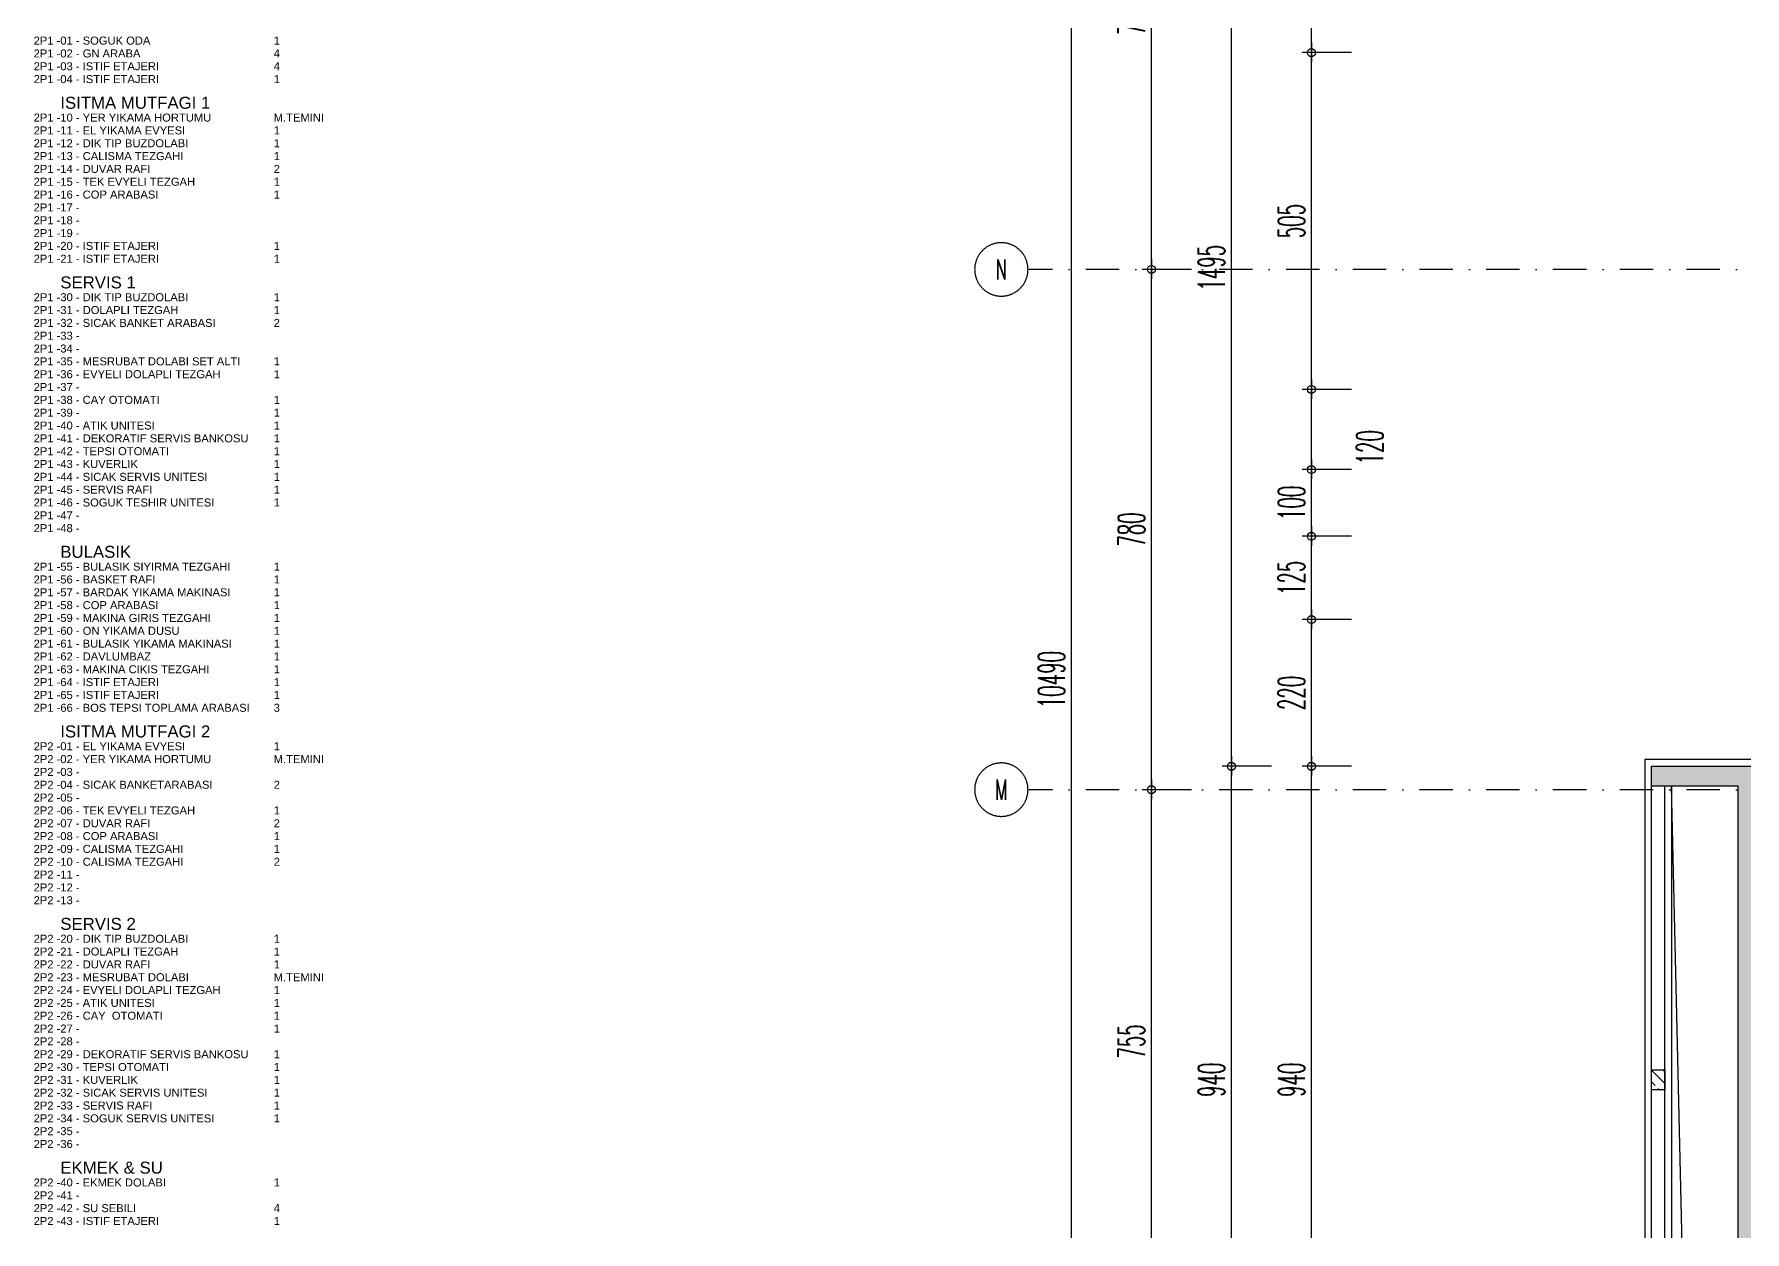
# Model space of a CAD drawing. Header units: millimetres. Extents: x -2755 to 27598, y -1135 to 13405.
# Drawn here: x -2755 to -190, y 6127 to 7923 of the extents above; entities that cross this region are included whole.
import ezdxf
from ezdxf.enums import TextEntityAlignment as Align

# ---------------------------------------------------------------- set-up
doc = ezdxf.new("R2010")
doc.units = ezdxf.units.MM
doc.header["$LTSCALE"] = 100
doc.linetypes.add('DASHDOT2', pattern=[0.5, 0.25, -0.125, 0, -0.125])
doc.layers.add('AKS', color=7, linetype='DASHDOT2', transparency=0.8)
doc.layers.add('AP', color=6, linetype='Continuous', lineweight=15)
doc.layers.add('Y-DUVAR BIMS', color=14, linetype='Continuous', lineweight=25)
for name, color, linetype in [('DUVAR', 7, 'Continuous'), ('GOR', 7, 'Continuous'), ('KOLON', 7, 'Continuous'), ('OLCU DIS', 7, 'Continuous'), ('Rec-mantolamakulerengi', 230, 'Continuous'), ('TARAMA', 7, 'Continuous')]:
    doc.layers.add(name, color=color, linetype=linetype)
doc.styles.add('olcu', font='romans.shx', dxfattribs={"width": 0.5})
doc.styles.get("Standard").update_dxf_attribs({"font": 'arial.ttf'})
doc.dimstyles.new('1-200', dxfattribs={"dimtxt": 40, "dimasz": 2, "dimexe": 0, "dimexo": 0, "dimgap": 10, "dimtad": 1, "dimdec": 4, "dimrnd": 0.1, "dimzin": 9, "dimdsep": 46, "dimtxsty": 'olcu', "dimblk1": 'SOL', "dimblk2": 'SAG', "dimsah": 1, "dimcen": 0, "dimse1": 1, "dimse2": 1, "dimclre": 13, "dimadec": 0, "dimazin": 0, "dimtfac": 1, "dimtdec": 4, "dimtix": 1, "dimtmove": 2, "dimatfit": 2, "dimldrblk": 'SOL', "dimfxl": 0, "dimtolj": 1, "dimarcsym": 0})

# ---------------------------------------------------------------- blocks, each defined once
blk = doc.blocks.new('AKS-D')
at = {"color": 0}
blk.add_circle((0, 0), 0.4, dxfattribs=at)
at = {"color": 0, "style": 'olcu', "width": 0.7}
blk.add_attdef('AKS', text='', height=0.4, dxfattribs=at).set_placement((0, 0), align=Align.MIDDLE_CENTER)
blk = doc.blocks.new('TASIYICI SISTEM (2.KAT)')
at = {"layer": 'TARAMA'}
h = blk.add_hatch(dxfattribs=at)
h.set_pattern_fill('ANSI33', color=253, scale=100)
h.set_pattern_definition([(45, (83461.35, -12320), (-17.6776695, 17.6776695), []), (45, (83479.027, -12320), (-17.6776695, 17.6776695), [12.5, -6.25])])
h.paths.add_polyline_path([(-1920, -5565), (-1850, -5565), (-1850, -5495), (-1920, -5495)])
h.paths.add_polyline_path([(-5635, -7595), (-5575, -7595), (-5575, -7525), (-5635, -7525)])
h.paths.add_polyline_path([(-5935, -6785), (-5935, -6815), (-6050, -6815), (-6050, -6970), (-6080, -6970), (-6080, -6785)])
h.paths.add_polyline_path([(-6080, -7595), (-6020, -7595), (-6020, -7525), (-6080, -7525)])
h.paths.add_polyline_path([(-5640, -6900), (-5570, -6900), (-5570, -6970), (-5640, -6970)])
h.paths.add_polyline_path([(-2235, -5565), (-2175, -5565), (-2175, -5495), (-2235, -5495)])
h.paths.add_polyline_path([(-1540, -5565), (-1470, -5565), (-1470, -5495), (-1540, -5495)])
h.paths.add_polyline_path([(-1540, -6320), (-1470, -6320), (-1470, -6250), (-1540, -6250)])
h.paths.add_polyline_path([(-2240, -6320), (-2170, -6320), (-2170, -6250), (-2240, -6250)])
h.paths.add_polyline_path([(-1540, -6970), (-1470, -6970), (-1470, -6900), (-1540, -6900)])
h.paths.add_polyline_path([(-1510, -7595), (-1470, -7595), (-1470, -7420), (-1510, -7420)])
h.paths.add_polyline_path([(-2220, -7595), (-2190, -7595), (-2190, -6900), (-2220, -6900)])
h.paths.add_polyline_path([(-3090, -6320), (-3020, -6320), (-3020, -6250), (-3090, -6250)])
h.paths.add_polyline_path([(-3940, -6320), (-3870, -6320), (-3870, -6250), (-3940, -6250)])
h.paths.add_polyline_path([(-4790, -6320), (-4720, -6320), (-4720, -6250), (-4790, -6250)])
h.paths.add_polyline_path([(-3090, -6970), (-3020, -6970), (-3020, -6900), (-3090, -6900)])
h.paths.add_polyline_path([(-3940, -6970), (-3870, -6970), (-3870, -6900), (-3940, -6900)])
h.paths.add_polyline_path([(-4790, -6970), (-4720, -6970), (-4720, -6900), (-4790, -6900)])
h.paths.add_polyline_path([(-3085, -7595), (-3025, -7595), (-3025, -7525), (-3085, -7525)])
h.paths.add_polyline_path([(-3935, -7595), (-3875, -7595), (-3875, -7525), (-3935, -7525)])
h.paths.add_polyline_path([(-4785, -7595), (-4725, -7595), (-4725, -7525), (-4785, -7525)])
h.paths.add_polyline_path([(-3085, -5565), (-3025, -5565), (-3025, -5495), (-3085, -5495)])
h.paths.add_polyline_path([(-3935, -5565), (-3875, -5565), (-3875, -5495), (-3935, -5495)])
h.paths.add_polyline_path([(-4785, -5565), (-4725, -5565), (-4725, -5495), (-4785, -5495)])
h.paths.add_polyline_path([(-6210, -5495), (-5590, -5495), (-5590, -6435), (-5795, -6435), (-5795, -6405), (-5620, -6405), (-5620, -5525), (-6050, -5525), (-6050, -6405), (-5935, -6405), (-5935, -6435), (-6210, -6435), (-6210, -6405), (-6080, -6405), (-6080, -5525), (-6210, -5525)])
h.paths.add_polyline_path([(-500, -6970), (-430, -6970), (-430, -6900), (-500, -6900)])
h.paths.add_polyline_path([(-890, -7315), (-820, -7315), (-820, -7245), (-890, -7245)])
h.paths.add_polyline_path([(-245, -6320), (-175, -6320), (-175, -6250), (-245, -6250)])
h.paths.add_polyline_path([(-890, -6320), (-820, -6320), (-820, -6250), (-890, -6250)])
h.paths.add_polyline_path([(-890, -6970), (-820, -6970), (-820, -6900), (-890, -6900)])
h.paths.add_polyline_path([(-1600, -4475), (-1890, -4475), (-1890, -4715), (-1470, -4715), (-1470, -4745), (-1920, -4745), (-1920, -4445), (-1600, -4445)])
h.paths.add_polyline_path([(-755, -4715), (-1005, -4715), (-1005, -4755), (-755, -4755)])
h.paths.add_polyline_path([(-755, -5525), (-1005, -5525), (-1005, -5565), (-755, -5565)])
h.paths.add_polyline_path([(-135, -5835), (-135, -5565), (-405, -5565), (-405, -5245), (-375, -5245), (-375, -5535), (-135, -5535), (-135, -4415), (-105, -4415), (-105, -5865), (-205, -5865), (-205, -5835)])
at = {"layer": 'AKS', "color": 14, "ltscale": 2}
for p, q in [((16415, -4750), (-7145, -4750)), ((16415, -5530), (-7145, -5530))]:
    blk.add_line(p, q, dxfattribs=at)
at = {"layer": 'GOR', "color": 6}
blk.add_lwpolyline([(-6180, -6405), (-6080, -6405), (-6080, -5525), (-6180, -5525)], close=True, dxfattribs=at)
blk.add_lwpolyline([(-6080, -6405), (-6160, -6385), (-6180, -5525)], dxfattribs=at)
at = {"layer": 'KOLON', "color": 4, "ltscale": 5}
blk.add_lwpolyline([(-6210, -5495), (-5590, -5495), (-5590, -6435), (-5795, -6435), (-5795, -6405), (-5620, -6405), (-5620, -5525), (-6050, -5525), (-6050, -6405), (-5935, -6405), (-5935, -6435), (-6210, -6435), (-6210, -6405), (-6080, -6405), (-6080, -5525), (-6210, -5525)], close=True, dxfattribs=at)
at = {"layer": 'Y-DUVAR BIMS'}
for p, q in [((-6210, -6405), (-6210, -5525)), ((-6190, -6405), (-6190, -5525))]:
    blk.add_line(p, q, dxfattribs=at)
at = {"layer": 'AKS', "color": 14, "ltscale": 2}
ref = blk.add_blockref('AKS-D', (-7185, -4750), dxfattribs=dict(at, xscale=-100, yscale=100, zscale=100, rotation=359.9999999999998))
ref.add_attrib('AKS', 'N', dxfattribs={"layer": '0', "color": 0, "height": 30, "style": 'olcu', "width": 0.6}).set_placement((-7185, -4750), align=Align.MIDDLE_CENTER)
ref.add_attrib('AKS', 'N', dxfattribs={"layer": '0', "color": 0, "height": 30, "style": 'olcu', "width": 0.6}).set_placement((-7185, -4750), align=Align.MIDDLE_CENTER)
ref = blk.add_blockref('AKS-D', (-7185, -5530), dxfattribs=dict(at, xscale=-100, yscale=100, zscale=100, rotation=359.9999999999998))
ref.add_attrib('AKS', 'M', dxfattribs={"layer": '0', "color": 0, "height": 30, "style": 'olcu', "width": 0.6}).set_placement((-7185, -5530), align=Align.MIDDLE_CENTER)
ref.add_attrib('AKS', 'M', dxfattribs={"layer": '0', "color": 0, "height": 30, "style": 'olcu', "width": 0.6}).set_placement((-7185, -5530), align=Align.MIDDLE_CENTER)
blk = doc.blocks.new('20-30 hatil')
at = {"layer": 'TARAMA'}
h = blk.add_hatch(dxfattribs=at)
h.set_pattern_fill('ANSI33', color=253, scale=100)
h.set_pattern_definition([(45, (-14230.717, 46.517), (-17.67767, 17.67767), []), (45, (-14213.04, 46.517), (-17.67767, 17.67767), [12.5, -6.25])])
h.paths.add_polyline_path([(-15, 20), (-15, 0), (15, 0), (15, 20)])
at = {"color": 0}
blk.add_lwpolyline([(-15, 20), (15, 20), (15, 0), (-15, 0), (-15, 20)], dxfattribs=at)
blk = doc.blocks.new('DIS CEPHE_KAT2')
at = {"layer": 'Rec-mantolamakulerengi'}
blk.add_lwpolyline([(290, 6825), (290, 6835), (-340, 6835), (-340, 5875), (-97, 5875)], dxfattribs=at)
at = {"layer": 'KOLON', "color": 4, "rotation": 270}
blk.add_blockref('20-30 hatil', (-330, 6355), dxfattribs=at)
blk = doc.blocks.new('SOL')
at = {"color": 0}
for p, q in [((0, 30), (0, -7)), ((7.6, 0), (-7, 0))]:
    blk.add_line(p, q, dxfattribs=at)
blk.add_circle((0, 0), 3, dxfattribs=at)
blk = doc.blocks.new('SAG')
at = {"color": 0}
for p, q in [((7.6, 0), (-7, 0)), ((0, -30), (0, 7))]:
    blk.add_line(p, q, dxfattribs=at)
blk.add_circle((0, 0), 3, dxfattribs=at)
blk = doc.blocks.new('*D180')
at = {"layer": 'OLCU DIS', "color": 0, "lineweight": -2, "transparency": 16777216}
blk.add_line((-328, 13135), (19098, 13135), dxfattribs=at)
at = {"layer": 'OLCU DIS', "color": 0, "lineweight": -2, "transparency": 16777216, "xscale": 2, "yscale": 2, "zscale": 2, "rotation": 180}
blk.add_blockref('SOL', (-330, 13135), dxfattribs=at)
at = {"layer": 'OLCU DIS', "color": 0, "lineweight": -2, "transparency": 16777216, "xscale": 2, "yscale": 2, "zscale": 2}
blk.add_blockref('SAG', (19100, 13135), dxfattribs=at)
at = {"layer": 'OLCU DIS', "color": 0, "transparency": 16777216, "insert": (9385, 13165), "char_height": 40, "attachment_point": 5, "style": 'olcu'}
blk.add_mtext('\\A1;19430', dxfattribs=at)
blk = doc.blocks.new('_Open30')
at = {"color": 0, "linetype": 'ByBlock', "lineweight": -2}
for p, q in [((-1, 0.3), (0, 0)), ((0, 0), (-1, -0.3)), ((0, 0), (-1, 0))]:
    blk.add_line(p, q, dxfattribs=at)
blk = doc.blocks.new('*D181')
at = {"layer": 'OLCU DIS', "color": 0, "lineweight": -2, "transparency": 16777216}
blk.add_line((-328, 13015), (-167, 13015), dxfattribs=at)
at = {"layer": 'OLCU DIS', "color": 0, "lineweight": -2, "transparency": 16777216, "xscale": 2, "yscale": 2, "zscale": 2, "rotation": 180}
blk.add_blockref('SOL', (-330, 13015), dxfattribs=at)
at = {"layer": 'OLCU DIS', "color": 0, "lineweight": -2, "transparency": 16777216, "xscale": 2, "yscale": 2, "zscale": 2}
blk.add_blockref('SAG', (-165, 13015), dxfattribs=at)
at = {"layer": 'OLCU DIS', "color": 0, "transparency": 16777216, "insert": (-247.5, 13045), "char_height": 40, "attachment_point": 5, "style": 'olcu'}
blk.add_mtext('\\A1;165', dxfattribs=at)
blk = doc.blocks.new('*D215')
at = {"layer": 'OLCU DIS', "color": 0, "lineweight": -2, "transparency": 16777216}
blk.add_line((-328, 12895), (3713, 12895), dxfattribs=at)
at = {"layer": 'OLCU DIS', "color": 0, "lineweight": -2, "transparency": 16777216, "xscale": 2, "yscale": 2, "zscale": 2, "rotation": 180}
blk.add_blockref('SOL', (-330, 12895), dxfattribs=at)
at = {"layer": 'OLCU DIS', "color": 0, "lineweight": -2, "transparency": 16777216, "xscale": 2, "yscale": 2, "zscale": 2}
blk.add_blockref('SAG', (3715, 12895), dxfattribs=at)
at = {"layer": 'OLCU DIS', "color": 0, "transparency": 16777216, "insert": (1692.5, 12925), "char_height": 40, "attachment_point": 5, "style": 'olcu'}
blk.add_mtext('\\A1;4045', dxfattribs=at)
blk = doc.blocks.new('*D223')
at = {"layer": 'OLCU DIS', "color": 0, "lineweight": -2, "transparency": 16777216}
blk.add_line((-328, 12775), (288, 12775), dxfattribs=at)
at = {"layer": 'OLCU DIS', "color": 0, "lineweight": -2, "transparency": 16777216, "xscale": 2, "yscale": 2, "zscale": 2, "rotation": 180}
blk.add_blockref('SOL', (-330, 12775), dxfattribs=at)
at = {"layer": 'OLCU DIS', "color": 0, "lineweight": -2, "transparency": 16777216, "xscale": 2, "yscale": 2, "zscale": 2}
blk.add_blockref('SAG', (290, 12775), dxfattribs=at)
at = {"layer": 'OLCU DIS', "color": 0, "transparency": 16777216, "insert": (-20, 12805), "char_height": 40, "attachment_point": 5, "style": 'olcu'}
blk.add_mtext('\\A1;620', dxfattribs=at)
blk = doc.blocks.new('*D236')
at = {"layer": 'OLCU DIS', "color": 0, "lineweight": -2, "transparency": 16777216}
blk.add_line((-1200, 1712), (-1200, 12198), dxfattribs=at)
at = {"layer": 'OLCU DIS', "color": 0, "lineweight": -2, "transparency": 16777216, "xscale": 2, "yscale": 2, "zscale": 2}
for name, p, rotation in [('SAG', (-1200, 12200), 90), ('SOL', (-1200, 1710), 270)]:
    blk.add_blockref(name, p, dxfattribs=dict(at, rotation=rotation))
at = {"layer": 'OLCU DIS', "color": 0, "transparency": 16777216, "insert": (-1230, 6955), "char_height": 40, "attachment_point": 5, "rotation": 90, "style": 'olcu'}
blk.add_mtext('\\A1;10490', dxfattribs=at)
blk = doc.blocks.new('*D239')
at = {"layer": 'OLCU DIS', "color": 0, "lineweight": -2, "transparency": 16777216}
blk.add_line((-960, 5887), (-960, 6823), dxfattribs=at)
at = {"layer": 'OLCU DIS', "color": 0, "lineweight": -2, "transparency": 16777216, "xscale": 2, "yscale": 2, "zscale": 2}
for name, p, rotation in [('SAG', (-960, 6825), 90), ('SOL', (-960, 5885), 270)]:
    blk.add_blockref(name, p, dxfattribs=dict(at, rotation=rotation))
at = {"layer": 'OLCU DIS', "color": 0, "transparency": 16777216, "insert": (-990, 6355), "char_height": 40, "attachment_point": 5, "rotation": 90, "style": 'olcu'}
blk.add_mtext('\\A1;940', dxfattribs=at)
blk = doc.blocks.new('*D240')
at = {"layer": 'OLCU DIS', "color": 0, "lineweight": -2, "transparency": 16777216}
blk.add_line((-960, 6827), (-960, 8318), dxfattribs=at)
at = {"layer": 'OLCU DIS', "color": 0, "lineweight": -2, "transparency": 16777216, "xscale": 2, "yscale": 2, "zscale": 2}
for name, p, rotation in [('SAG', (-960, 8320), 90), ('SOL', (-960, 6825), 270)]:
    blk.add_blockref(name, p, dxfattribs=dict(at, rotation=rotation))
at = {"layer": 'OLCU DIS', "color": 0, "transparency": 16777216, "insert": (-990, 7572.5), "char_height": 40, "attachment_point": 5, "rotation": 90, "style": 'olcu'}
blk.add_mtext('\\A1;1495', dxfattribs=at)
blk = doc.blocks.new('*D251')
at = {"layer": 'OLCU DIS', "color": 0, "lineweight": -2, "transparency": 16777216}
blk.add_line((-1080, 6037), (-1080, 6788), dxfattribs=at)
at = {"layer": 'OLCU DIS', "color": 0, "lineweight": -2, "transparency": 16777216, "xscale": 2, "yscale": 2, "zscale": 2}
for name, p, rotation in [('SAG', (-1080, 6790), 90), ('SOL', (-1080, 6035), 270)]:
    blk.add_blockref(name, p, dxfattribs=dict(at, rotation=rotation))
at = {"layer": 'OLCU DIS', "color": 0, "transparency": 16777216, "insert": (-1110, 6412.5), "char_height": 40, "attachment_point": 5, "rotation": 90, "style": 'olcu'}
blk.add_mtext('\\A1;755', dxfattribs=at)
blk = doc.blocks.new('*D252')
at = {"layer": 'OLCU DIS', "color": 0, "lineweight": -2, "transparency": 16777216}
blk.add_line((-1080, 6792), (-1080, 7568), dxfattribs=at)
at = {"layer": 'OLCU DIS', "color": 0, "lineweight": -2, "transparency": 16777216, "xscale": 2, "yscale": 2, "zscale": 2}
for name, p, rotation in [('SAG', (-1080, 7570), 90), ('SOL', (-1080, 6790), 270)]:
    blk.add_blockref(name, p, dxfattribs=dict(at, rotation=rotation))
at = {"layer": 'OLCU DIS', "color": 0, "transparency": 16777216, "insert": (-1110, 7180), "char_height": 40, "attachment_point": 5, "rotation": 90, "style": 'olcu'}
blk.add_mtext('\\A1;780', dxfattribs=at)
blk = doc.blocks.new('*D253')
at = {"layer": 'OLCU DIS', "color": 0, "lineweight": -2, "transparency": 16777216}
blk.add_line((-1080, 7572), (-1080, 8323), dxfattribs=at)
at = {"layer": 'OLCU DIS', "color": 0, "lineweight": -2, "transparency": 16777216, "xscale": 2, "yscale": 2, "zscale": 2}
for name, p, rotation in [('SAG', (-1080, 8325), 90), ('SOL', (-1080, 7570), 270)]:
    blk.add_blockref(name, p, dxfattribs=dict(at, rotation=rotation))
at = {"layer": 'OLCU DIS', "color": 0, "transparency": 16777216, "insert": (-1110, 7947.5), "char_height": 40, "attachment_point": 5, "rotation": 90, "style": 'olcu'}
blk.add_mtext('\\A1;755', dxfattribs=at)
blk = doc.blocks.new('*D265')
at = {"layer": 'OLCU DIS', "color": 0, "lineweight": -2, "transparency": 16777216}
blk.add_line((-840, 5887), (-840, 6823), dxfattribs=at)
at = {"layer": 'OLCU DIS', "color": 0, "lineweight": -2, "transparency": 16777216, "xscale": 2, "yscale": 2, "zscale": 2}
for name, p, rotation in [('SAG', (-840, 6825), 90), ('SOL', (-840, 5885), 270)]:
    blk.add_blockref(name, p, dxfattribs=dict(at, rotation=rotation))
at = {"layer": 'OLCU DIS', "color": 0, "transparency": 16777216, "insert": (-870, 6355), "char_height": 40, "attachment_point": 5, "rotation": 90, "style": 'olcu'}
blk.add_mtext('\\A1;940', dxfattribs=at)
blk = doc.blocks.new('*D266')
at = {"layer": 'OLCU DIS', "color": 0, "lineweight": -2, "transparency": 16777216}
blk.add_line((-840, 6827), (-840, 7043), dxfattribs=at)
at = {"layer": 'OLCU DIS', "color": 0, "lineweight": -2, "transparency": 16777216, "xscale": 2, "yscale": 2, "zscale": 2}
for name, p, rotation in [('SAG', (-840, 7045), 90), ('SOL', (-840, 6825), 270)]:
    blk.add_blockref(name, p, dxfattribs=dict(at, rotation=rotation))
at = {"layer": 'OLCU DIS', "color": 0, "transparency": 16777216, "insert": (-870, 6935), "char_height": 40, "attachment_point": 5, "rotation": 90, "style": 'olcu'}
blk.add_mtext('\\A1;220', dxfattribs=at)
blk = doc.blocks.new('*D267')
at = {"layer": 'OLCU DIS', "color": 0, "lineweight": -2, "transparency": 16777216}
blk.add_line((-840, 7047), (-840, 7168), dxfattribs=at)
at = {"layer": 'OLCU DIS', "color": 0, "lineweight": -2, "transparency": 16777216, "xscale": 2, "yscale": 2, "zscale": 2}
for name, p, rotation in [('SAG', (-840, 7170), 90), ('SOL', (-840, 7045), 270)]:
    blk.add_blockref(name, p, dxfattribs=dict(at, rotation=rotation))
at = {"layer": 'OLCU DIS', "color": 0, "transparency": 16777216, "insert": (-870, 7107.5), "char_height": 40, "attachment_point": 5, "rotation": 90, "style": 'olcu'}
blk.add_mtext('\\A1;125', dxfattribs=at)
blk = doc.blocks.new('*D268')
at = {"layer": 'OLCU DIS', "color": 0, "lineweight": -2, "transparency": 16777216}
blk.add_line((-840, 7172), (-840, 7268), dxfattribs=at)
at = {"layer": 'OLCU DIS', "color": 0, "lineweight": -2, "transparency": 16777216, "xscale": 2, "yscale": 2, "zscale": 2}
for name, p, rotation in [('SAG', (-840, 7270), 90), ('SOL', (-840, 7170), 270)]:
    blk.add_blockref(name, p, dxfattribs=dict(at, rotation=rotation))
at = {"layer": 'OLCU DIS', "color": 0, "transparency": 16777216, "insert": (-870, 7220), "char_height": 40, "attachment_point": 5, "rotation": 90, "style": 'olcu'}
blk.add_mtext('\\A1;100', dxfattribs=at)
blk = doc.blocks.new('*D269')
at = {"layer": 'OLCU DIS', "color": 0, "lineweight": -2, "transparency": 16777216}
blk.add_line((-840, 7272), (-840, 7388), dxfattribs=at)
at = {"layer": 'OLCU DIS', "color": 0, "lineweight": -2, "transparency": 16777216, "xscale": 2, "yscale": 2, "zscale": 2}
for name, p, rotation in [('SAG', (-840, 7390), 90), ('SOL', (-840, 7270), 270)]:
    blk.add_blockref(name, p, dxfattribs=dict(at, rotation=rotation))
at = {"layer": 'OLCU DIS', "color": 0, "transparency": 16777216, "insert": (-752.2, 7303.4), "char_height": 40, "attachment_point": 5, "rotation": 90, "style": 'olcu'}
blk.add_mtext('\\A1;120', dxfattribs=at)
blk = doc.blocks.new('*D270')
at = {"layer": 'OLCU DIS', "color": 0, "lineweight": -2, "transparency": 16777216}
blk.add_line((-840, 7392), (-840, 7893), dxfattribs=at)
at = {"layer": 'OLCU DIS', "color": 0, "lineweight": -2, "transparency": 16777216, "xscale": 2, "yscale": 2, "zscale": 2}
for name, p, rotation in [('SAG', (-840, 7895), 90), ('SOL', (-840, 7390), 270)]:
    blk.add_blockref(name, p, dxfattribs=dict(at, rotation=rotation))
at = {"layer": 'OLCU DIS', "color": 0, "transparency": 16777216, "insert": (-870, 7642.5), "char_height": 40, "attachment_point": 5, "rotation": 90, "style": 'olcu'}
blk.add_mtext('\\A1;505', dxfattribs=at)
blk = doc.blocks.new('*D271')
at = {"layer": 'OLCU DIS', "color": 0, "lineweight": -2, "transparency": 16777216}
blk.add_line((-840, 7897), (-840, 8013), dxfattribs=at)
at = {"layer": 'OLCU DIS', "color": 0, "lineweight": -2, "transparency": 16777216, "xscale": 2, "yscale": 2, "zscale": 2}
for name, p, rotation in [('SAG', (-840, 8015), 90), ('SOL', (-840, 7895), 270)]:
    blk.add_blockref(name, p, dxfattribs=dict(at, rotation=rotation))
at = {"layer": 'OLCU DIS', "color": 0, "transparency": 16777216, "insert": (-870, 7955), "char_height": 40, "attachment_point": 5, "rotation": 90, "style": 'olcu'}
blk.add_mtext('\\A1;120', dxfattribs=at)

msp = doc.modelspace()

# ---------------------------------------------------------------- block references
at = {"layer": 'DUVAR'}
msp.add_blockref('DIS CEPHE_KAT2', (0, 0), dxfattribs=at)
at = {"layer": 'KOLON', "color": 4}
msp.add_blockref('TASIYICI SISTEM (2.KAT)', (5880, 12320.00009), dxfattribs=at)

# ---------------------------------------------------------------- texts
at = {"layer": 'AP'}
for s, p in [('2P1 - ', (-2756.18413, 7907.04863)), ('01 - SOGUK ODA', (-2716.18413, 7907.04863)), ('1', (-2396.18413, 7907.04863)), ('2P1 - ', (-2756.18413, 7887.81262)), ('2P1 - ', (-2756.18413, 7868.5766)), ('02 - GN ARABA', (-2716.18413, 7887.81262)), ('03 - ISTIF ETAJERI', (-2716.18413, 7868.5766)), ('4', (-2396.18413, 7887.81262)), ('4', (-2396.18413, 7868.5766)), ('2P1 - ', (-2756.18413, 7849.34058)), ('04 - ISTIF ETAJERI', (-2716.18413, 7849.34058)), ('1', (-2396.18413, 7849.34058)), ('2P1 - ', (-2756.18413, 7791.63254)), ('10 - YER YIKAMA HORTUMU', (-2716.18413, 7791.63254)), ('M.TEMINI', (-2396.18413, 7791.63254)), ('2P1 - ', (-2756.18413, 7772.39652)), ('11 - EL YIKAMA EVYESI', (-2716.18413, 7772.39652)), ('1', (-2396.18413, 7772.39652)), ('2P1 - ', (-2756.18413, 7753.1605)), ('12 - DIK TIP BUZDOLABI', (-2716.18413, 7753.1605)), ('1', (-2396.18413, 7753.1605)), ('2P1 - ', (-2756.18413, 7733.92449)), ('2P1 - ', (-2756.18413, 7714.68847)), ('13 - CALISMA TEZGAHI', (-2716.18413, 7733.92449)), ('14 - DUVAR RAFI', (-2716.18413, 7714.68847)), ('2', (-2396.18413, 7714.68847)), ('1', (-2396.18413, 7733.92449)), ('2P1 - ', (-2756.18413, 7695.45245)), ('15 - TEK EVYELI TEZGAH', (-2716.18413, 7695.45245)), ('1', (-2396.18413, 7695.45245)), ('2P1 - ', (-2756.18413, 7676.21644)), ('16 - COP ARABASI', (-2716.18413, 7676.21644)), ('1', (-2396.18413, 7676.21644)), ('2P1 - ', (-2756.18413, 7656.98042)), ('2P1 - ', (-2756.18413, 7637.7444)), ('17 -', (-2716.18413, 7656.98042)), ('18 -', (-2716.18413, 7637.7444)), ('2P1 - ', (-2756.18413, 7618.50839)), ('19 - ', (-2716.18413, 7618.50839)), ('2P1 - ', (-2756.18413, 7599.27237)), ('20 - ISTIF ETAJERI', (-2716.18413, 7599.27237)), ('1', (-2396.18413, 7599.27237)), ('2P1 - ', (-2756.18413, 7580.03635)), ('21 - ISTIF ETAJERI', (-2716.18413, 7580.03635)), ('1', (-2396.18413, 7580.03635)), ('2P1 - ', (-2756.18413, 7522.32831)), ('30 - DIK TIP BUZDOLABI', (-2716.18413, 7522.32831)), ('1', (-2396.18413, 7522.32831)), ('2P1 - ', (-2756.18413, 7503.09229)), ('2P1 - ', (-2756.18413, 7483.85627)), ('31 - DOLAPLI TEZGAH', (-2716.18413, 7503.09229)), ('32 - SICAK BANKET ARABASI', (-2716.18413, 7483.85627)), ('2', (-2396.18413, 7483.85627)), ('1', (-2396.18413, 7503.09229)), ('2P1 - ', (-2756.18413, 7464.62026)), ('33 - ', (-2716.18413, 7464.62026)), ('2P1 - ', (-2756.18413, 7445.38424)), ('34 - ', (-2716.18413, 7445.38424)), ('2P1 - ', (-2756.18413, 7426.14822)), ('2P1 - ', (-2756.18413, 7406.91221)), ('35 - MESRUBAT DOLABI SET ALTI', (-2716.18413, 7426.14822)), ('36 - EVYELI DOLAPLI TEZGAH', (-2716.18413, 7406.91221)), ('1', (-2396.18413, 7426.14822)), ('1', (-2396.18413, 7406.91221)), ('2P1 - ', (-2756.18413, 7387.67619)), ('37 - ', (-2716.18413, 7387.67619)), ('2P1 - ', (-2756.18413, 7368.44017)), ('38 - CAY OTOMATI', (-2716.18413, 7368.44017)), ('1', (-2396.18413, 7368.44017)), ('2P1 - ', (-2756.18413, 7349.20416)), ('2P1 - ', (-2756.18413, 7329.96814)), ('40 - ATIK UNITESI', (-2716.18413, 7329.96814)), ('39 - ', (-2716.18413, 7349.20416)), ('1', (-2396.18413, 7349.20416)), ('1', (-2396.18413, 7329.96814)), ('2P1 - ', (-2756.18413, 7310.73213)), ('41 - DEKORATIF SERVIS BANKOSU', (-2716.18413, 7310.73213)), ('1', (-2396.18413, 7310.73213)), ('2P1 - ', (-2756.18413, 7291.49611)), ('42 - TEPSI OTOMATI', (-2716.18413, 7291.49611)), ('1', (-2396.18413, 7291.49611)), ('2P1 - ', (-2756.18413, 7272.26009)), ('2P1 - ', (-2756.18413, 7253.02408)), ('43 - KUVERLIK', (-2716.18413, 7272.26009)), ('44 - SICAK SERVIS UNITESI', (-2716.18413, 7253.02408)), ('1', (-2396.18413, 7272.26009)), ('1', (-2396.18413, 7253.02408)), ('2P1 - ', (-2756.18413, 7233.78806)), ('45 - SERVIS RAFI', (-2716.18413, 7233.78806)), ('1', (-2396.18413, 7233.78806)), ('2P1 - ', (-2756.18413, 7214.55204)), ('46 - SOGUK TESHIR UNITESI', (-2716.18413, 7214.55204)), ('1', (-2396.18413, 7214.55204)), ('2P1 - ', (-2756.18413, 7195.31603)), ('2P1 - ', (-2756.18413, 7176.08001)), ('47 - ', (-2716.18413, 7195.31603)), ('48 -', (-2716.18413, 7176.08001)), ('2P1 - ', (-2756.18413, 7118.37196)), ('2P1 - ', (-2756.18413, 7099.13595)), ('55 - BULASIK SIYIRMA TEZGAHI', (-2716.18413, 7118.37196)), ('56 - BASKET RAFI', (-2716.18413, 7099.13595)), ('1', (-2396.18413, 7118.37196)), ('1', (-2396.18413, 7099.13595)), ('2P1 - ', (-2756.18413, 7079.89993)), ('57 - BARDAK YIKAMA MAKINASI', (-2716.18413, 7079.89993)), ('1', (-2396.18413, 7079.89993)), ('2P1 - ', (-2756.18413, 7060.66391)), ('58 - COP ARABASI', (-2716.18413, 7060.66391)), ('1', (-2396.18413, 7060.66391)), ('2P1 - ', (-2756.18413, 7041.4279)), ('2P1 - ', (-2756.18413, 7022.19188)), ('59 - MAKINA GIRIS TEZGAHI', (-2716.18413, 7041.4279)), ('60 - ON YIKAMA DUSU', (-2716.18413, 7022.19188)), ('1', (-2396.18413, 7041.4279)), ('1', (-2396.18413, 7022.19188)), ('2P1 - ', (-2756.18413, 7002.95586)), ('61 - BULASIK YIKAMA MAKINASI', (-2716.18413, 7002.95586)), ('1', (-2396.18413, 7002.95586)), ('2P1 - ', (-2756.18413, 6983.71985)), ('62 - DAVLUMBAZ', (-2716.18413, 6983.71985)), ('1', (-2396.18413, 6983.71985)), ('2P1 - ', (-2756.18413, 6964.48383)), ('2P1 - ', (-2756.18413, 6945.24781)), ('63 - MAKINA CIKIS TEZGAHI', (-2716.18413, 6964.48383)), ('64 - ISTIF ETAJERI', (-2716.18413, 6945.24781)), ('1', (-2396.18413, 6964.48383)), ('1', (-2396.18413, 6945.24781)), ('2P1 - ', (-2756.18413, 6926.0118)), ('65 - ISTIF ETAJERI', (-2716.18413, 6926.0118)), ('1', (-2396.18413, 6926.0118)), ('2P1 - ', (-2756.18413, 6906.77578)), ('66 - BOS TEPSI TOPLAMA ARABASI', (-2716.18413, 6906.77578)), ('3', (-2396.18413, 6906.77578)), ('2P2 - ', (-2756.18413, 6849.06773)), ('01 - EL YIKAMA EVYESI', (-2716.18413, 6849.06773)), ('1', (-2396.18413, 6849.06773)), ('2P2 - ', (-2756.18413, 6829.83172)), ('02 - YER YIKAMA HORTUMU', (-2716.18413, 6829.83172)), ('M.TEMINI', (-2396.18413, 6829.83172)), ('2P2 - ', (-2756.18413, 6810.5957)), ('2P2 - ', (-2756.18413, 6791.35968)), ('03 - ', (-2716.18413, 6810.5957)), ('04 - SICAK BANKETARABASI', (-2716.18413, 6791.35968)), ('2', (-2396.18413, 6791.35968)), ('2P2 - ', (-2756.18413, 6772.12367)), ('05 -', (-2716.18413, 6772.12367)), ('2P2 - ', (-2756.18413, 6752.88765)), ('06 - TEK EVYELI TEZGAH', (-2716.18413, 6752.88765)), ('1', (-2396.18413, 6752.88765)), ('2P2 - ', (-2756.18413, 6733.65163)), ('2P2 - ', (-2756.18413, 6714.41562)), ('07 - DUVAR RAFI', (-2716.18413, 6733.65163)), ('08 - COP ARABASI', (-2716.18413, 6714.41562)), ('2', (-2396.18413, 6733.65163)), ('1', (-2396.18413, 6714.41562)), ('2P2 - ', (-2756.18413, 6695.1796)), ('09 - CALISMA TEZGAHI', (-2716.18413, 6695.1796)), ('1', (-2396.18413, 6695.1796)), ('2P2 - ', (-2756.18413, 6675.94359)), ('10 - CALISMA TEZGAHI', (-2716.18413, 6675.94359)), ('2', (-2396.18413, 6675.94359)), ('2P2 - ', (-2756.18413, 6656.70757)), ('2P2 - ', (-2756.18413, 6637.47155)), ('11 - ', (-2716.18413, 6656.70757)), ('12 - ', (-2716.18413, 6637.47155)), ('2P2 - ', (-2756.18413, 6618.23554)), ('13 - ', (-2716.18413, 6618.23554)), ('2P2 - ', (-2756.18413, 6560.52749)), ('20 - DIK TIP BUZDOLABI', (-2716.18413, 6560.52749)), ('1', (-2396.18413, 6560.52749)), ('2P2 - ', (-2756.18413, 6541.29147)), ('21 - DOLAPLI TEZGAH', (-2716.18413, 6541.29147)), ('1', (-2396.18413, 6541.29147)), ('2P2 - ', (-2756.18413, 6522.05545)), ('22 - DUVAR RAFI', (-2716.18413, 6522.05545)), ('1', (-2396.18413, 6522.05545)), ('2P2 - ', (-2756.18413, 6502.81944)), ('2P2 - ', (-2756.18413, 6483.58342)), ('23 - MESRUBAT DOLABI', (-2716.18413, 6502.81944)), ('24 - EVYELI DOLAPLI TEZGAH', (-2716.18413, 6483.58342)), ('1', (-2396.18413, 6483.58342)), ('M.TEMINI', (-2396.18413, 6502.81944)), ('2P2 - ', (-2756.18413, 6464.34741)), ('25 - ATIK UNITESI', (-2716.18413, 6464.34741)), ('1', (-2396.18413, 6464.34741)), ('2P2 - ', (-2756.18413, 6445.11139)), ('26 - CAY  OTOMATI', (-2716.18413, 6445.11139)), ('1', (-2396.18413, 6445.11139)), ('2P2 - ', (-2756.18413, 6425.87537)), ('2P2 - ', (-2756.18413, 6406.63936)), ('27 - ', (-2716.18413, 6425.87537)), ('28 -', (-2716.18413, 6406.63936)), ('1', (-2396.18413, 6425.87537)), ('2P2 - ', (-2756.18413, 6387.40334)), ('29 - DEKORATIF SERVIS BANKOSU', (-2716.18413, 6387.40334)), ('1', (-2396.18413, 6387.40334)), ('2P2 - ', (-2756.18413, 6368.16732)), ('30 - TEPSI OTOMATI', (-2716.18413, 6368.16732)), ('1', (-2396.18413, 6368.16732)), ('2P2 - ', (-2756.18413, 6348.93131)), ('2P2 - ', (-2756.18413, 6329.69529)), ('31 - KUVERLIK', (-2716.18413, 6348.93131)), ('32 - SICAK SERVIS UNITESI', (-2716.18413, 6329.69529)), ('1', (-2396.18413, 6348.93131)), ('1', (-2396.18413, 6329.69529)), ('2P2 - ', (-2756.18413, 6310.45927)), ('33 - SERVIS RAFI', (-2716.18413, 6310.45927)), ('1', (-2396.18413, 6310.45927)), ('2P2 - ', (-2756.18413, 6291.22326)), ('34 - SOGUK SERVIS UNITESI', (-2716.18413, 6291.22326)), ('1', (-2396.18413, 6291.22326)), ('2P2 - ', (-2756.18413, 6271.98724)), ('2P2 - ', (-2756.18413, 6252.75123)), ('35 - ', (-2716.18413, 6271.98724)), ('36 - ', (-2716.18413, 6252.75123)), ('2P2 - ', (-2756.18413, 6195.04318)), ('2P2 - ', (-2756.18413, 6175.80716)), ('40 - EKMEK DOLABI', (-2716.18413, 6195.04318)), ('41 - ', (-2716.18413, 6175.80716)), ('1', (-2396.18413, 6195.04318)), ('2P2 - ', (-2756.18413, 6156.57114)), ('42 - SU SEBILI', (-2716.18413, 6156.57114)), ('4', (-2396.18413, 6156.57114)), ('2P2 - ', (-2756.18413, 6137.33513)), ('43 - ISTIF ETAJERI', (-2716.18413, 6137.33513)), ('1', (-2396.18413, 6137.33513))]:
    msp.add_text(s, height=12, dxfattribs=at).set_placement(p)
at = {"layer": 'AP', "color": 1}
for s, p in [('ISITMA MUTFAGI 1', (-2716.18413, 7810.86855)), ('SERVIS 1', (-2716.18413, 7541.56432)), ('BULASIK', (-2716.18413, 7137.60798)), ('ISITMA MUTFAGI 2', (-2716.18413, 6868.30375)), ('SERVIS 2', (-2716.18413, 6579.7635)), ('EKMEK & SU', (-2716.18413, 6214.27919))]:
    msp.add_text(s, height=18, dxfattribs=at).set_placement(p)

# ---------------------------------------------------------------- dimensions: what is measured, and where the dimension line sits
at = {"layer": 'OLCU DIS'}
for base, p2, picture, middle in [((19100, 13135.00004), (19100, 6030.00009), '*D180', (9385, 13165.00004)), ((-165, 13015.00004), (-165, 6825.00004), '*D181', (-247.5, 13045.00004)), ((3715.00004, 12895.00004), (3715.00004, 12200.00004), '*D215', (1692.50002, 12925.00004)), ((290, 12775.00004), (290, 6822.50007), '*D223', (-20, 12805.00004))]:
    dim = msp.add_linear_dim(base=base, p1=(-330, 6825.00004), p2=p2, dimstyle='1-200', override={"dimldrblk": 'Open30'}, dxfattribs=at)
    dim.commit()
    dim.dimension.update_dxf_attribs({"geometry": picture, "text_midpoint": middle})
for base, p1, p2, picture, middle in [((-1200.0001581156, 12200.0000385072), (13930.000001362, 1710.0000867028), (3715.000001362, 12200.0000385072), '*D236', (-1230.0001581156, 6955.000062605)), ((-1080.00016, 8325.00004), (-1080.00016, 7570.00004), (-1080.00016, 8325.00004), '*D253', (-1110.00016, 7947.50004)), ((-960.0001581, 8319.9999903), (-209.9999985, 6825.0000387), (5110.0000014, 8319.9999903), '*D240', (-990.0001581, 7572.5000145)), ((-840.00016, 8015.00015), (3959.99998, 7895.00015), (3959.99998, 8015.00015), '*D271', (-870.00016, 7955.00015)), ((-840.00016, 7895.00015), (3960, 7390.00013), (3959.99998, 7895.00015), '*D270', (-870.00016, 7642.50014)), ((-1080.00016, 7570.00004), (-1080.00016, 6790.00004), (-1080.00016, 7570.00004), '*D252', (-1110.00016, 7180.00004)), ((-840.00016, 7270.00013), (3960, 7170.00013), (3960, 7270.00013), '*D268', (-870.00016, 7220.00013)), ((-840.00016, 7170.00013), (3960, 7045.00013), (3960, 7170.00013), '*D267', (-870.00016, 7107.50013)), ((-840.00016, 7045.00013), (-330, 6825.00004), (3960, 7045.00013), '*D266', (-870.00016, 6935.00009)), ((-960.00016, 6825.00004), (-210, 5885.00007), (-210, 6825.00004), '*D239', (-990.00016, 6355.00006)), ((-840.00016, 6825.00004), (-330, 5885.00007), (-330, 6825.00004), '*D265', (-870.00016, 6355.00006)), ((-1080.00016, 6790.00004), (-1080.00016, 6035.00004), (-1080.00016, 6790.00004), '*D251', (-1110.00016, 6412.50004))]:
    dim = msp.add_linear_dim(base=base, p1=p1, p2=p2, angle=90, dimstyle='1-200', override={"dimldrblk": 'Open30'}, dxfattribs=at)
    dim.commit()
    dim.dimension.update_dxf_attribs({"geometry": picture, "text_midpoint": middle})
dim = msp.add_linear_dim(base=(-840.00016, 7390.00013), p1=(3960, 7270.00013), p2=(3960, 7390.00013), angle=90, dimstyle='1-200', override={"dimldrblk": 'Open30'}, dxfattribs=at)
dim.commit()
dim.dimension.update_dxf_attribs({"geometry": '*D269', "text_midpoint": (-752.24554, 7303.43095), "dimtype": 160})

doc.saveas('drawing.dxf')
